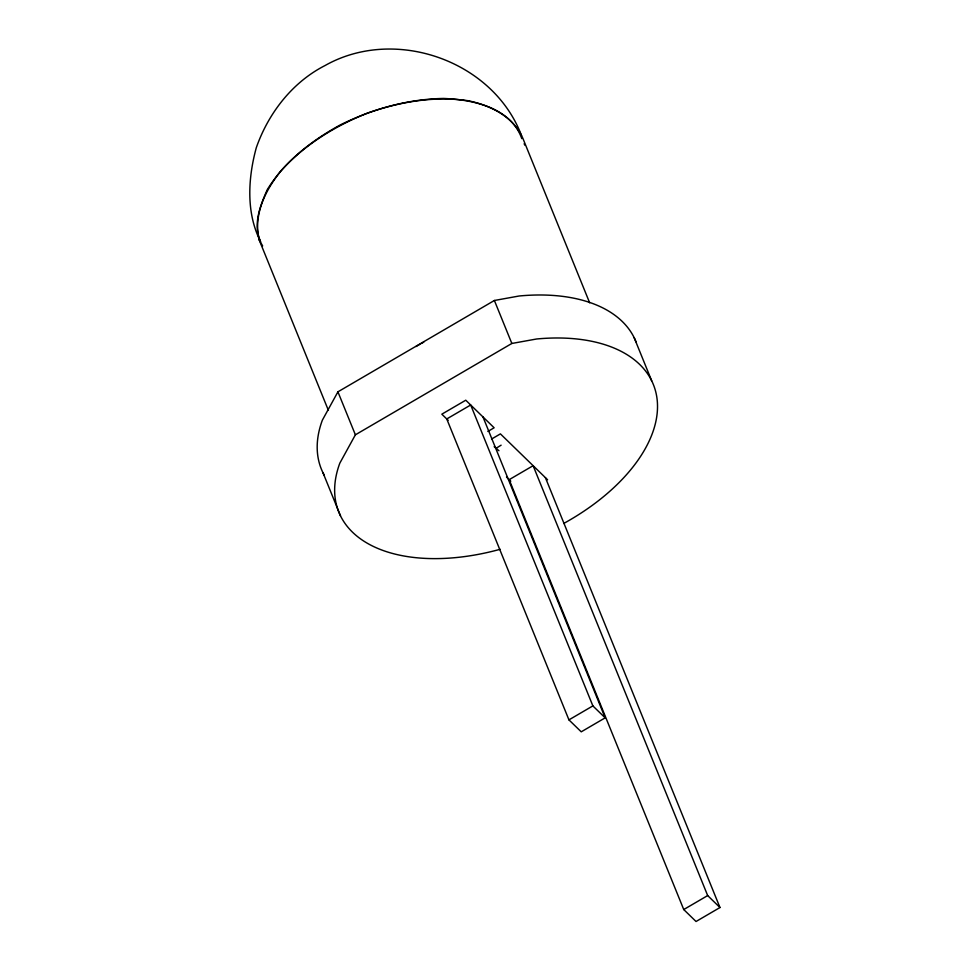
<?xml version="1.0" encoding="UTF-8"?>
<svg xmlns="http://www.w3.org/2000/svg" width="970" height="970" viewBox="0 0 970 970"><rect width="100%" height="100%" fill="white"/><g stroke="black" fill="none" stroke-linecap="round" stroke-linejoin="round"><path stroke-width="1.45" d="M636.029 341.852A169.714 97.097 -22.1 0 0 519.144 295.995L494.385 300.482L337.924 391.832L322.355 420.18A169.714 97.097 -22.1 0 0 324.344 475.336M563.752 523.448A169.714 97.097 -22.1 0 0 656.872 397.518A169.714 97.097 -22.1 0 0 536.604 338.991L511.845 343.465L355.384 434.815L339.815 463.175A169.714 97.097 -22.1 0 0 500.18 549.287M496.082 448.298L501.126 445.169M487.825 431.456L494.13 427.782L465.77 400.21L441.835 414.178L448.14 420.313M491.584 439.034L500.411 433.881L547.589 479.762M568.941 719.873L592.876 705.905L605.171 717.848L581.236 731.829L568.941 719.873L446.758 418.955L470.692 404.987L592.876 705.905M683.741 909.545L707.676 895.577L719.97 907.532L696.036 921.5L683.741 909.545L509.189 479.665L533.124 465.697L707.676 895.577M494.166 446.673L498.956 450.747M506.498 477.058L510.79 481.229M589.663 302.822L523.921 140.929C515.07 117.297 491.414 105.536 468.061 100.71C433.966 95.824 399.64 101.85 367.4 113.114C334.88 126.112 304.531 144.724 280.912 170.853C265.392 190.302 253.037 214.661 259.257 240.111L262.652 245.895M521.52 135.606C493.233 60.407 394.681 26.117 325.035 65.548C292.237 82.244 268.314 113.357 256.31 147.67C247.993 178.068 245.859 213.121 260.7 241.785M521.787 138.613C510.669 107.427 472.923 99.68 443.532 98.443C407.63 99.134 372.698 109.004 340.567 124.754C311.685 140.589 284.913 161.19 267.356 189.502C260.396 205.167 252.818 224.07 260.287 240.802M524.152 143.718L524.818 145.16M634.21 337.778L651.67 380.761M494.385 300.482L511.845 343.465M545.407 477.64L719.97 907.532M482.975 416.942L605.171 717.848M337.924 391.832L355.384 434.815M259.257 240.111L328.406 410.395M323.034 472.851L340.494 515.834M416.033 346.532A141.426 80.922 -22.1 0 1 419.937 344.265M421.247 343.525A141.426 80.922 -22.1 0 1 423.781 342.131"/></g></svg>
